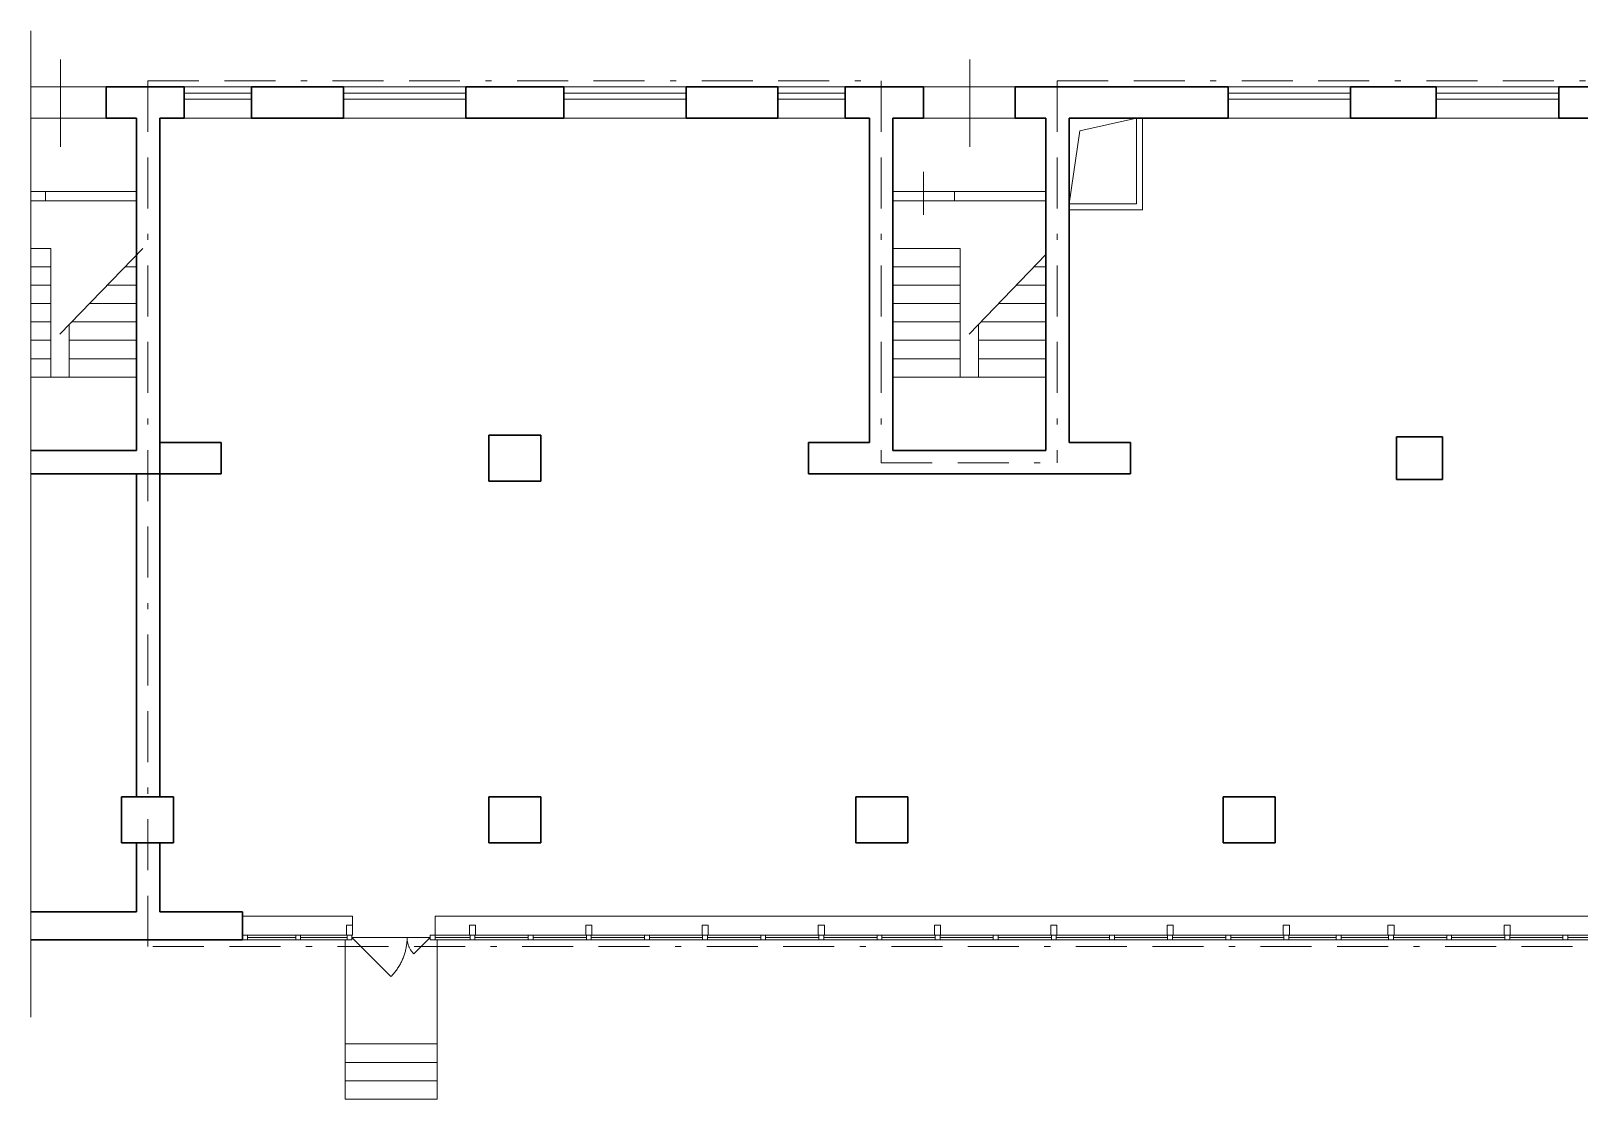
# Model space of a CAD drawing. Header units: metres. Extents: x 5.5 to 56.1, y 9.4 to 26.9.
# Drawn here: x 5.46 to 30.76, y 9.41 to 26.86 of the extents above; entities that cross this region are included whole.
import ezdxf

# ---------------------------------------------------------------- set-up
doc = ezdxf.new("R2010")
doc.units = ezdxf.units.M
doc.header["$MEASUREMENT"] = 0
doc.linetypes.add('( Border )', pattern=[1.751, 0.5, -0.25, 0.5, -0.25, 0.001, -0.25])

msp = doc.modelspace()

# ---------------------------------------------------------------- linework, layer by layer
at = {"color": 7, "linetype": 'Continuous', "lineweight": 0}
for p, q in [((5.463, 26.865), (5.463, 10.749)), ((7.969, 25.849), (9.069, 25.849)), ((10.569, 25.849), (12.569, 25.849)), ((14.169, 25.849), (16.169, 25.849)), ((17.669, 25.849), (18.769, 25.849)), ((27.029, 25.849), (25.029, 25.849)), ((28.429, 25.849), (30.429, 25.849)), ((7.969, 25.749), (9.069, 25.749)), ((10.569, 25.749), (12.569, 25.749)), ((14.169, 25.749), (16.169, 25.749)), ((17.669, 25.749), (18.769, 25.749)), ((27.029, 25.749), (25.029, 25.749)), ((28.429, 25.749), (30.429, 25.749)), ((22.605, 25.234), (23.529, 25.439)), ((22.429, 24.039), (22.605, 25.234)), ((5.463, 23.309), (5.789, 23.309)), ((5.789, 23.309), (5.789, 21.209)), ((7.289, 23.312), (5.937, 21.909)), ((19.549, 23.309), (20.649, 23.309)), ((20.649, 23.309), (20.649, 21.209)), ((22.049, 23.209), (20.797, 21.909)), ((5.463, 23.009), (5.789, 23.009)), ((6.997, 23.009), (7.189, 23.009)), ((19.549, 23.009), (20.649, 23.009)), ((21.857, 23.009), (22.049, 23.009)), ((5.463, 22.709), (5.789, 22.709)), ((6.708, 22.709), (7.189, 22.709)), ((19.549, 22.709), (20.649, 22.709)), ((21.568, 22.709), (22.049, 22.709)), ((5.463, 22.409), (5.789, 22.409)), ((6.419, 22.409), (7.189, 22.409)), ((19.549, 22.409), (20.649, 22.409)), ((21.279, 22.409), (22.049, 22.409)), ((5.463, 22.109), (5.789, 22.109)), ((6.089, 22.067), (6.089, 21.209)), ((6.13, 22.109), (7.189, 22.109)), ((19.549, 22.109), (20.649, 22.109)), ((20.949, 22.067), (20.949, 21.209)), ((20.99, 22.109), (22.049, 22.109)), ((5.463, 21.809), (5.789, 21.809)), ((6.089, 21.809), (7.189, 21.809)), ((19.549, 21.809), (20.649, 21.809)), ((20.949, 21.809), (22.049, 21.809)), ((5.463, 21.509), (5.789, 21.509)), ((6.089, 21.509), (7.189, 21.509)), ((19.549, 21.509), (20.649, 21.509)), ((20.949, 21.509), (22.049, 21.509)), ((5.463, 21.209), (7.189, 21.209)), ((19.549, 21.209), (22.049, 21.209)), ((8.919, 12.399), (10.719, 12.399)), ((10.719, 12.249), (10.719, 12.399)), ((12.069, 12.089), (12.069, 12.399)), ((12.069, 12.399), (33.349, 12.399)), ((10.619, 12.089), (8.919, 12.089)), ((10.629, 12.009), (8.919, 12.009)), ((8.999, 12.049), (9.789, 12.049)), ((9.869, 12.049), (10.629, 12.049)), ((10.599, 12.009), (10.599, 9.409)), ((10.709, 12.049), (11.989, 12.049)), ((10.709, 12.049), (11.346, 11.413)), ((11.593, 11.878), (11.596, 11.895)), ((11.596, 11.895), (11.599, 11.912)), ((11.599, 11.912), (11.601, 11.929)), ((11.601, 11.929), (11.603, 11.946)), ((11.603, 11.946), (11.605, 11.963)), ((11.605, 11.963), (11.607, 11.98)), ((11.607, 11.98), (11.608, 11.997)), ((11.608, 11.997), (11.609, 12.015)), ((11.609, 12.049), (11.61, 12.038)), ((11.609, 12.032), (11.609, 12.049)), ((11.609, 12.015), (11.609, 12.032)), ((11.61, 12.038), (11.61, 12.027)), ((11.61, 12.027), (11.611, 12.016)), ((11.611, 12.016), (11.612, 12.005)), ((11.612, 12.005), (11.613, 11.994)), ((11.613, 11.994), (11.615, 11.983)), ((11.615, 11.983), (11.617, 11.972)), ((11.617, 11.972), (11.62, 11.962)), ((11.62, 11.962), (11.622, 11.951)), ((11.622, 11.951), (11.625, 11.94)), ((11.625, 11.94), (11.629, 11.93)), ((11.629, 11.93), (11.632, 11.919)), ((11.632, 11.919), (11.636, 11.909)), ((11.636, 11.909), (11.64, 11.899)), ((11.64, 11.899), (11.645, 11.889)), ((11.989, 12.049), (11.721, 11.78)), ((34.024, 12.089), (12.069, 12.089)), ((12.069, 12.049), (12.639, 12.049)), ((12.639, 12.009), (12.069, 12.009)), ((12.099, 12.009), (12.099, 9.409)), ((12.719, 12.049), (13.589, 12.049)), ((14.539, 12.009), (12.719, 12.009)), ((13.669, 12.049), (14.539, 12.049)), ((14.619, 12.049), (15.489, 12.049)), ((16.439, 12.009), (14.619, 12.009)), ((15.569, 12.049), (16.439, 12.049)), ((16.519, 12.049), (17.389, 12.049)), ((18.339, 12.009), (16.519, 12.009)), ((17.469, 12.049), (18.339, 12.049)), ((18.419, 12.049), (19.289, 12.049)), ((20.239, 12.009), (18.419, 12.009)), ((19.369, 12.049), (20.239, 12.049)), ((20.319, 12.049), (21.189, 12.049)), ((22.139, 12.009), (20.319, 12.009)), ((21.269, 12.049), (22.139, 12.049)), ((22.219, 12.049), (23.089, 12.049)), ((24.039, 12.009), (22.219, 12.009)), ((23.169, 12.049), (24.039, 12.049)), ((24.119, 12.049), (24.989, 12.049)), ((25.939, 12.009), (24.119, 12.009)), ((34.024, 12.009), (24.744, 12.009)), ((25.069, 12.049), (25.939, 12.049)), ((26.019, 12.049), (26.794, 12.049)), ((26.874, 12.049), (27.649, 12.049)), ((27.729, 12.049), (28.599, 12.049)), ((28.679, 12.049), (29.549, 12.049)), ((29.629, 12.049), (30.499, 12.049)), ((30.579, 12.049), (31.449, 12.049)), ((11.508, 11.634), (11.516, 11.65)), ((11.516, 11.65), (11.523, 11.665)), ((11.523, 11.665), (11.531, 11.681)), ((11.531, 11.681), (11.537, 11.697)), ((11.537, 11.697), (11.544, 11.713)), ((11.544, 11.713), (11.55, 11.729)), ((11.55, 11.729), (11.556, 11.745)), ((11.556, 11.745), (11.562, 11.761)), ((11.562, 11.761), (11.567, 11.778)), ((11.567, 11.778), (11.572, 11.794)), ((11.572, 11.794), (11.577, 11.811)), ((11.577, 11.811), (11.582, 11.827)), ((11.582, 11.827), (11.586, 11.844)), ((11.586, 11.844), (11.589, 11.861)), ((11.589, 11.861), (11.593, 11.878)), ((11.645, 11.889), (11.65, 11.879)), ((11.65, 11.879), (11.655, 11.869)), ((11.655, 11.869), (11.66, 11.859)), ((11.66, 11.859), (11.666, 11.85)), ((11.666, 11.85), (11.672, 11.84)), ((11.672, 11.84), (11.678, 11.831)), ((11.678, 11.831), (11.685, 11.822)), ((11.685, 11.822), (11.691, 11.813)), ((11.691, 11.813), (11.698, 11.805)), ((11.698, 11.805), (11.705, 11.797)), ((11.705, 11.797), (11.713, 11.788)), ((11.713, 11.788), (11.721, 11.78)), ((11.346, 11.413), (11.358, 11.425)), ((11.358, 11.425), (11.37, 11.438)), ((11.37, 11.438), (11.381, 11.45)), ((11.381, 11.45), (11.393, 11.463)), ((11.393, 11.463), (11.404, 11.477)), ((11.404, 11.477), (11.415, 11.49)), ((11.415, 11.49), (11.425, 11.504)), ((11.425, 11.504), (11.435, 11.517)), ((11.435, 11.517), (11.445, 11.531)), ((11.445, 11.531), (11.455, 11.546)), ((11.455, 11.546), (11.465, 11.56)), ((11.465, 11.56), (11.474, 11.575)), ((11.474, 11.575), (11.483, 11.589)), ((11.483, 11.589), (11.492, 11.604)), ((11.492, 11.604), (11.5, 11.619)), ((11.5, 11.619), (11.508, 11.634)), ((12.099, 10.309), (10.599, 10.309)), ((12.099, 10.009), (10.599, 10.009)), ((12.099, 9.709), (10.599, 9.709)), ((12.099, 9.409), (10.599, 9.409))]:
    msp.add_line(p, q, dxfattribs=at)
at = {"color": 7, "linetype": 'Continuous', "lineweight": 13}
for p, q in [((5.946, 26.4), (5.946, 24.971)), ((20.806, 26.4), (20.806, 24.971)), ((5.463, 25.949), (6.689, 25.949)), ((7.969, 25.949), (9.069, 25.949)), ((10.569, 25.949), (12.569, 25.949)), ((14.169, 25.949), (16.169, 25.949)), ((17.669, 25.949), (18.769, 25.949)), ((20.049, 25.949), (21.549, 25.949)), ((27.029, 25.949), (25.029, 25.949)), ((28.429, 25.949), (30.429, 25.949)), ((6.689, 25.439), (5.463, 25.439)), ((9.069, 25.439), (7.969, 25.439)), ((12.569, 25.439), (10.569, 25.439)), ((16.169, 25.439), (14.169, 25.439)), ((18.769, 25.439), (17.669, 25.439)), ((21.549, 25.439), (20.049, 25.439)), ((23.529, 25.439), (23.529, 24.039)), ((23.629, 25.439), (23.629, 23.939)), ((25.029, 25.439), (27.029, 25.439)), ((30.429, 25.439), (28.429, 25.439)), ((20.048, 24.561), (20.048, 23.861)), ((5.463, 24.239), (7.189, 24.239)), ((5.463, 24.089), (7.189, 24.089)), ((5.698, 24.239), (5.698, 24.089)), ((19.549, 24.239), (22.049, 24.239)), ((19.549, 24.089), (22.049, 24.089)), ((20.558, 24.239), (20.558, 24.089)), ((22.429, 24.039), (23.529, 24.039)), ((22.429, 23.939), (23.629, 23.939)), ((10.619, 12.089), (10.619, 12.249)), ((10.619, 12.249), (10.719, 12.249)), ((10.719, 12.249), (10.719, 12.089)), ((10.719, 12.249), (10.719, 12.249)), ((12.629, 12.089), (12.629, 12.249)), ((12.629, 12.249), (12.729, 12.249)), ((12.729, 12.249), (12.729, 12.089)), ((12.729, 12.249), (12.729, 12.249)), ((14.529, 12.089), (14.529, 12.249)), ((14.529, 12.249), (14.629, 12.249)), ((14.629, 12.249), (14.629, 12.089)), ((14.629, 12.249), (14.629, 12.249)), ((16.429, 12.089), (16.429, 12.249)), ((16.429, 12.249), (16.529, 12.249)), ((16.529, 12.249), (16.529, 12.089)), ((16.529, 12.249), (16.529, 12.249)), ((18.329, 12.089), (18.329, 12.249)), ((18.329, 12.249), (18.429, 12.249)), ((18.429, 12.249), (18.429, 12.089)), ((18.429, 12.249), (18.429, 12.249)), ((20.229, 12.089), (20.229, 12.249)), ((20.229, 12.249), (20.329, 12.249)), ((20.329, 12.249), (20.329, 12.089)), ((20.329, 12.249), (20.329, 12.249)), ((22.129, 12.089), (22.129, 12.249)), ((22.129, 12.249), (22.229, 12.249)), ((22.229, 12.249), (22.229, 12.089)), ((22.229, 12.249), (22.229, 12.249)), ((24.029, 12.089), (24.029, 12.249)), ((24.029, 12.249), (24.129, 12.249)), ((24.129, 12.249), (24.129, 12.089)), ((24.129, 12.249), (24.129, 12.249)), ((25.929, 12.089), (25.929, 12.249)), ((25.929, 12.249), (26.029, 12.249)), ((26.029, 12.249), (26.029, 12.089)), ((26.029, 12.249), (26.029, 12.249)), ((27.639, 12.089), (27.639, 12.249)), ((27.639, 12.249), (27.739, 12.249)), ((27.739, 12.249), (27.739, 12.089)), ((27.739, 12.249), (27.739, 12.249)), ((29.539, 12.089), (29.539, 12.249)), ((29.539, 12.249), (29.639, 12.249)), ((29.639, 12.249), (29.639, 12.089)), ((29.639, 12.249), (29.639, 12.249)), ((8.919, 12.089), (8.999, 12.089)), ((8.919, 12.009), (8.919, 12.089)), ((8.919, 12.089), (8.919, 12.089)), ((8.999, 12.009), (8.919, 12.009)), ((8.999, 12.089), (8.999, 12.009)), ((9.789, 12.089), (9.869, 12.089)), ((9.789, 12.009), (9.789, 12.089)), ((9.789, 12.089), (9.789, 12.089)), ((9.869, 12.009), (9.789, 12.009)), ((9.869, 12.089), (9.869, 12.009)), ((10.719, 12.089), (10.619, 12.089)), ((10.629, 12.089), (10.709, 12.089)), ((10.629, 12.009), (10.629, 12.089)), ((10.629, 12.089), (10.629, 12.089)), ((10.709, 12.009), (10.629, 12.009)), ((10.709, 12.089), (10.709, 12.009)), ((11.989, 12.089), (12.069, 12.089)), ((11.989, 12.009), (11.989, 12.089)), ((11.989, 12.089), (11.989, 12.089)), ((12.069, 12.009), (11.989, 12.009)), ((12.069, 12.089), (12.069, 12.009)), ((12.729, 12.089), (12.629, 12.089)), ((12.639, 12.089), (12.719, 12.089)), ((12.639, 12.009), (12.639, 12.089)), ((12.639, 12.089), (12.639, 12.089)), ((12.719, 12.009), (12.639, 12.009)), ((12.719, 12.089), (12.719, 12.009)), ((13.589, 12.089), (13.669, 12.089)), ((13.589, 12.009), (13.589, 12.089)), ((13.589, 12.089), (13.589, 12.089)), ((13.669, 12.009), (13.589, 12.009)), ((13.669, 12.089), (13.669, 12.009)), ((14.629, 12.089), (14.529, 12.089)), ((14.539, 12.089), (14.619, 12.089)), ((14.539, 12.009), (14.539, 12.089)), ((14.539, 12.089), (14.539, 12.089)), ((14.619, 12.009), (14.539, 12.009)), ((14.619, 12.089), (14.619, 12.009)), ((15.489, 12.089), (15.569, 12.089)), ((15.489, 12.009), (15.489, 12.089)), ((15.489, 12.089), (15.489, 12.089)), ((15.569, 12.009), (15.489, 12.009)), ((15.569, 12.089), (15.569, 12.009)), ((16.529, 12.089), (16.429, 12.089)), ((16.439, 12.089), (16.519, 12.089)), ((16.439, 12.009), (16.439, 12.089)), ((16.439, 12.089), (16.439, 12.089)), ((16.519, 12.009), (16.439, 12.009)), ((16.519, 12.089), (16.519, 12.009)), ((17.389, 12.089), (17.469, 12.089)), ((17.389, 12.009), (17.389, 12.089)), ((17.389, 12.089), (17.389, 12.089)), ((17.469, 12.009), (17.389, 12.009)), ((17.469, 12.089), (17.469, 12.009)), ((18.429, 12.089), (18.329, 12.089)), ((18.339, 12.089), (18.419, 12.089)), ((18.339, 12.009), (18.339, 12.089)), ((18.339, 12.089), (18.339, 12.089)), ((18.419, 12.009), (18.339, 12.009)), ((18.419, 12.089), (18.419, 12.009)), ((19.289, 12.089), (19.369, 12.089)), ((19.289, 12.009), (19.289, 12.089)), ((19.289, 12.089), (19.289, 12.089)), ((19.369, 12.009), (19.289, 12.009)), ((19.369, 12.089), (19.369, 12.009)), ((20.329, 12.089), (20.229, 12.089)), ((20.239, 12.089), (20.319, 12.089)), ((20.239, 12.009), (20.239, 12.089)), ((20.239, 12.089), (20.239, 12.089)), ((20.319, 12.009), (20.239, 12.009)), ((20.319, 12.089), (20.319, 12.009)), ((21.189, 12.089), (21.269, 12.089)), ((21.189, 12.009), (21.189, 12.089)), ((21.189, 12.089), (21.189, 12.089)), ((21.269, 12.009), (21.189, 12.009)), ((21.269, 12.089), (21.269, 12.009)), ((22.229, 12.089), (22.129, 12.089)), ((22.139, 12.089), (22.219, 12.089)), ((22.139, 12.009), (22.139, 12.089)), ((22.139, 12.089), (22.139, 12.089)), ((22.219, 12.009), (22.139, 12.009)), ((22.219, 12.089), (22.219, 12.009)), ((23.089, 12.089), (23.169, 12.089)), ((23.089, 12.009), (23.089, 12.089)), ((23.089, 12.089), (23.089, 12.089)), ((23.169, 12.009), (23.089, 12.009)), ((23.169, 12.089), (23.169, 12.009)), ((24.129, 12.089), (24.029, 12.089)), ((24.039, 12.089), (24.119, 12.089)), ((24.039, 12.009), (24.039, 12.089)), ((24.039, 12.089), (24.039, 12.089)), ((24.119, 12.009), (24.039, 12.009)), ((24.119, 12.089), (24.119, 12.009)), ((24.989, 12.089), (25.069, 12.089)), ((24.989, 12.009), (24.989, 12.089)), ((24.989, 12.089), (24.989, 12.089)), ((25.069, 12.009), (24.989, 12.009)), ((25.069, 12.089), (25.069, 12.009)), ((26.029, 12.089), (25.929, 12.089)), ((25.939, 12.089), (26.019, 12.089)), ((25.939, 12.009), (25.939, 12.089)), ((25.939, 12.089), (25.939, 12.089)), ((26.019, 12.009), (25.939, 12.009)), ((26.019, 12.089), (26.019, 12.009)), ((26.794, 12.089), (26.874, 12.089)), ((26.794, 12.009), (26.794, 12.089)), ((26.794, 12.089), (26.794, 12.089)), ((26.874, 12.009), (26.794, 12.009)), ((26.874, 12.089), (26.874, 12.009)), ((27.739, 12.089), (27.639, 12.089)), ((27.649, 12.089), (27.729, 12.089)), ((27.649, 12.009), (27.649, 12.089)), ((27.649, 12.089), (27.649, 12.089)), ((27.729, 12.009), (27.649, 12.009)), ((27.729, 12.089), (27.729, 12.009)), ((28.599, 12.089), (28.679, 12.089)), ((28.599, 12.009), (28.599, 12.089)), ((28.599, 12.089), (28.599, 12.089)), ((28.679, 12.009), (28.599, 12.009)), ((28.679, 12.089), (28.679, 12.009)), ((29.639, 12.089), (29.539, 12.089)), ((29.549, 12.089), (29.629, 12.089)), ((29.549, 12.009), (29.549, 12.089)), ((29.549, 12.089), (29.549, 12.089)), ((29.629, 12.009), (29.549, 12.009)), ((29.629, 12.089), (29.629, 12.009)), ((30.499, 12.089), (30.579, 12.089)), ((30.499, 12.009), (30.499, 12.089)), ((30.499, 12.089), (30.499, 12.089)), ((30.579, 12.009), (30.499, 12.009)), ((30.579, 12.089), (30.579, 12.009))]:
    msp.add_line(p, q, dxfattribs=at)
at = {"color": 7, "linetype": 'Continuous', "lineweight": 30}
for p, q in [((6.689, 25.949), (6.689, 25.439)), ((6.689, 25.949), (7.969, 25.949)), ((7.969, 25.949), (7.969, 25.439)), ((9.069, 25.949), (9.069, 25.439)), ((9.069, 25.949), (10.569, 25.949)), ((10.569, 25.949), (10.569, 25.439)), ((12.569, 25.949), (12.569, 25.439)), ((12.569, 25.949), (14.169, 25.949)), ((14.169, 25.949), (14.169, 25.439)), ((16.169, 25.949), (16.169, 25.439)), ((16.169, 25.949), (17.669, 25.949)), ((17.669, 25.949), (17.669, 25.439)), ((18.769, 25.949), (18.769, 25.439)), ((18.769, 25.949), (20.049, 25.949)), ((20.049, 25.949), (20.049, 25.439)), ((21.549, 25.949), (21.549, 25.439)), ((21.549, 25.949), (23.929, 25.949)), ((25.029, 25.949), (23.929, 25.949)), ((25.029, 25.949), (25.029, 25.439)), ((27.029, 25.949), (27.029, 25.439)), ((28.429, 25.949), (27.029, 25.949)), ((28.429, 25.949), (28.429, 25.439)), ((30.429, 25.949), (30.429, 25.439)), ((30.429, 25.949), (31.829, 25.949)), ((7.189, 25.439), (6.689, 25.439)), ((7.189, 25.439), (7.189, 20.009)), ((7.569, 25.439), (7.969, 25.439)), ((7.569, 25.439), (7.569, 14.349)), ((9.069, 25.439), (10.569, 25.439)), ((12.569, 25.439), (14.169, 25.439)), ((16.169, 25.439), (17.669, 25.439)), ((18.769, 25.439), (19.169, 25.439)), ((19.169, 25.439), (19.169, 20.139)), ((19.549, 25.439), (20.049, 25.439)), ((19.549, 25.439), (19.549, 20.009)), ((21.549, 25.439), (22.049, 25.439)), ((22.049, 25.439), (22.049, 20.009)), ((22.429, 25.439), (22.429, 20.139)), ((23.929, 25.439), (22.429, 25.439)), ((23.929, 25.439), (25.029, 25.439)), ((27.029, 25.439), (28.429, 25.439)), ((31.829, 25.439), (30.429, 25.439)), ((12.944, 20.259), (12.944, 19.509)), ((12.944, 20.259), (13.794, 20.259)), ((13.794, 20.259), (13.794, 19.509)), ((7.189, 20.009), (5.463, 20.009)), ((8.569, 20.139), (7.569, 20.139)), ((8.569, 20.139), (8.569, 19.629)), ((18.169, 20.139), (18.169, 19.629)), ((18.169, 20.139), (19.169, 20.139)), ((19.549, 20.009), (22.049, 20.009)), ((22.429, 20.139), (23.429, 20.139)), ((23.429, 20.139), (23.429, 19.629)), ((28.529, 20.234), (27.779, 20.234)), ((27.779, 20.234), (27.779, 19.534)), ((28.529, 19.534), (28.529, 20.234)), ((8.569, 19.629), (5.463, 19.629)), ((7.189, 19.629), (7.189, 14.349)), ((12.944, 19.509), (13.794, 19.509)), ((18.169, 19.629), (23.429, 19.629)), ((27.779, 19.534), (28.529, 19.534)), ((28.529, 19.534), (28.529, 19.534)), ((6.944, 14.349), (6.944, 13.599)), ((6.944, 14.349), (7.794, 14.349)), ((7.794, 14.349), (7.794, 13.599)), ((12.944, 14.349), (12.944, 13.599)), ((12.944, 14.349), (13.794, 14.349)), ((13.794, 14.349), (13.794, 13.599)), ((18.944, 14.349), (18.944, 13.599)), ((18.944, 14.349), (19.794, 14.349)), ((19.794, 14.349), (19.794, 13.599)), ((24.944, 14.349), (24.944, 13.599)), ((24.944, 14.349), (25.794, 14.349)), ((25.794, 14.349), (25.794, 13.599)), ((6.944, 13.599), (7.794, 13.599)), ((7.189, 13.599), (7.189, 12.469)), ((7.569, 13.599), (7.569, 12.469)), ((12.944, 13.599), (13.794, 13.599)), ((18.944, 13.599), (19.794, 13.599)), ((24.944, 13.599), (25.794, 13.599)), ((5.463, 12.469), (7.189, 12.469)), ((7.569, 12.469), (8.919, 12.469)), ((8.919, 12.009), (8.919, 12.469)), ((5.463, 12.009), (8.919, 12.009))]:
    msp.add_line(p, q, dxfattribs=at)
at = {"color": 1, "linetype": '( Border )', "lineweight": 13, "ltscale": 1.666667}
for p, q in [((7.374, 26.049), (19.358, 26.049)), ((7.374, 26.049), (7.374, 11.903)), ((19.358, 26.049), (19.358, 19.806)), ((22.234, 26.049), (36.618, 26.049)), ((22.234, 26.049), (22.234, 19.806)), ((19.358, 19.806), (22.234, 19.806)), ((36.69, 11.903), (7.374, 11.903))]:
    msp.add_line(p, q, dxfattribs=at)

doc.saveas('drawing.dxf')
